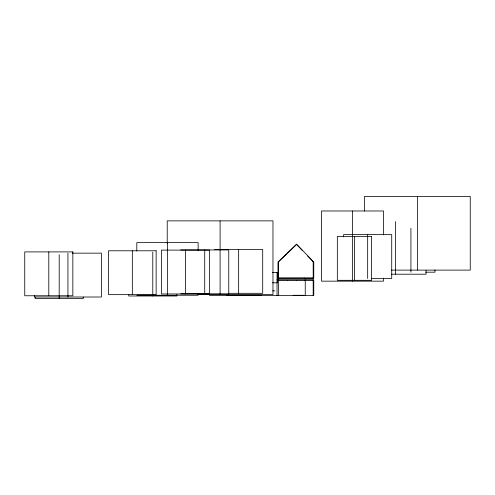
<?xml version="1.0" encoding="UTF-8"?>
<svg xmlns="http://www.w3.org/2000/svg" width="495" height="495" viewBox="0 0 495 495"><rect width="100%" height="100%" fill="white"/><g stroke="black" fill="none" stroke-linecap="round" stroke-linejoin="round"><path stroke-width="0.74" d="M277.565 280.585L277.844 272.442L272.436 272.442M278.877 261.509L279.359 261.044M279.601 260.815L286.63 254.053M287.397 253.31L295.8 245.223M296.035 245.006L296.567 244.487L302.34 250.482M214.607 249.449L262.703 249.449L262.703 293.312L228.35 293.312M180.675 249.944L228.764 249.944L228.764 293.807L180.675 293.807M72.171 253.149L101.401 253.149L101.401 297.012L34.483 297.012L34.483 295.472M391.52 270.115L470.25 270.115L470.25 196.428L364.506 196.428L364.506 211.012M425.805 272.188L434.969 272.188L434.969 269.88M391.539 274.205L426.034 274.205L426.034 270.394M278.765 278.023L304.437 277.967M304.666 278.023L313.069 278.023M371.869 278.481L391.718 278.481L391.718 234.618L343.623 234.618L343.623 236.926M277.039 279.923L313.768 279.923L313.768 295.466L209.577 295.466L209.521 250.105L161.432 250.105L161.432 293.968L209.521 293.968M279.056 280.158L287.459 280.158M287.688 280.158L296.09 280.158M296.326 280.158L304.728 280.158M304.957 280.158L313.36 280.158M272.436 282.806L277.485 282.806L277.485 272.442M272.646 290.868L274.874 290.868M198.099 294.556L272.968 294.556L272.968 220.869L167.223 220.869L167.223 243.132M136.806 295.249L198.13 295.249L198.13 293.721M226.846 295.292L261.379 295.292M293.059 295.292L303.887 295.292M307.711 256.07L312.277 260.815M312.5 261.044L312.958 261.521M417.378 196.428L417.378 270.115M410.918 228.325L410.918 272.188M395.375 221.574L395.375 274.205M383.52 234.89L383.52 210.981L321.515 210.981L321.515 281.16L383.52 281.16L383.52 278.079M367.667 234.618L367.667 278.481M354.476 236.449L354.476 280.312M352.52 210.981L352.52 281.16M313.187 261.428L313.187 278.196M313.187 279.923L313.187 295.466M305.242 279.923L305.242 295.466M278.648 277.683L278.648 295.466M278.277 261.768L278.277 278.196M277.844 272.442L277.844 280.114M277.039 272.442L277.039 295.466M238.658 249.449L238.658 293.312M220.096 220.869L220.096 294.556M204.72 249.944L204.72 293.807M198.13 250.241L198.13 242.612L136.806 242.612L136.806 251.002M185.476 250.105L185.476 293.968M176.839 294.463L176.839 295.998L128.743 295.998L128.743 294.463M167.471 242.612L167.471 295.249M152.788 252.134L152.788 295.998M132.338 250.786L132.338 294.649M83.234 297.037L83.234 298.572L35.145 298.572L35.145 297.037M67.939 253.149L67.939 297.012M59.19 254.715L59.19 298.572M48.795 251.899L48.795 295.762M296.573 244.165L278.066 261.966L278.066 278.196L313.768 278.196L313.768 262.034L296.573 244.165M371.621 236.449L337.336 236.449L337.336 280.312L371.621 280.312L371.621 236.449M156.142 250.786L108.535 250.786L108.535 294.649L156.142 294.649L156.142 250.786M72.845 251.899L24.75 251.899L24.75 295.762L72.845 295.762L72.845 251.899"/></g></svg>
